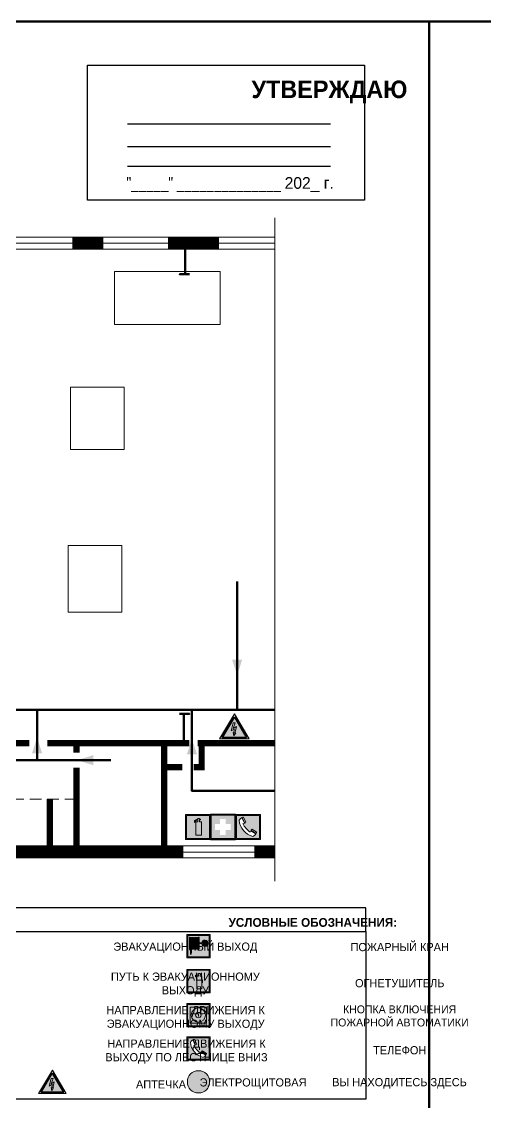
# Model space of a CAD drawing. Header units: millimetres. Extents: x 13114 to 67229, y 22859 to 38520.
# Drawn here: x 26164.4 to 26323.3, y 25880.7 to 26250.8 of the extents above; entities that cross this region are included whole.
import ezdxf

# ---------------------------------------------------------------- set-up
doc = ezdxf.new("R2010")
doc.units = ezdxf.units.MM
doc.linetypes.add('{ Wide Dash }', pattern=[12, 4, -2, 4, -2])
doc.layers.add('План_Штампы', color=7, linetype='Continuous')
doc.styles.add('обычный', font='arial.ttf')

# ---------------------------------------------------------------- blocks, each defined once
blk = doc.blocks.new('A$C3E6D3DDE')
at = {"lineweight": 5}
h = blk.add_hatch(color=40, dxfattribs=at)
h.paths.add_polyline_path([(24.1, 1.45), (16.46, -11.35), (31.74, -11.35)])
h.paths.add_polyline_path([(24.09, -0.46), (30.03, -10.41), (18.14, -10.41)], flags=16)
h.paths.add_polyline_path([(24.54, -3.08), (23.41, -6.02), (25.13, -5.01), (24.33, -8.5), (24.82, -8.27), (23.79, -9.86), (23.4, -8.04), (23.8, -8.43), (24.04, -6.29), (22.39, -7.25), (23.44, -3.08)], flags=0)
h = blk.add_hatch(color=256, dxfattribs=at)
h.paths.add_polyline_path([(24.37, 0.03, 0.567511), (23.82, 0.03), (17.59, -10.4, 0.582454), (17.86, -10.88), (30.32, -10.88, 0.582149), (30.6, -10.4)])
h.paths.add_polyline_path([(24.09, -0.46), (18.14, -10.41), (30.03, -10.41)], flags=16)
h.paths.add_polyline_path([(24.54, -3.08), (23.41, -6.02), (25.13, -5.01), (24.33, -8.5), (24.82, -8.27), (23.79, -9.86), (23.4, -8.04), (23.8, -8.43), (24.04, -6.29), (22.39, -7.25), (23.44, -3.08)], flags=0)
h = blk.add_hatch(color=40, dxfattribs=at)
h.paths.add_polyline_path([(24.09, -0.46), (18.14, -10.41), (30.03, -10.41)])
h.paths.add_polyline_path([(24.82, -8.27), (23.79, -9.86), (23.4, -8.04), (23.8, -8.43), (24.04, -6.29), (22.39, -7.25), (23.44, -3.08), (24.54, -3.08), (23.41, -6.02), (25.13, -5.01), (24.33, -8.5)], flags=16)
at = {"color": 40, "lineweight": 5}
for p, q in [((16.46, -11.35), (24.1, 1.45)), ((24.1, 1.45), (31.74, -11.35))]:
    blk.add_line(p, q, dxfattribs=at)
at = {"lineweight": 5}
for p, q in [((17.59, -10.4), (23.82, 0.03)), ((24.37, 0.03), (30.6, -10.4)), ((18.14, -10.41), (24.09, -0.46)), ((23.44, -3.08), (22.39, -7.25)), ((23.41, -6.02), (24.54, -3.08)), ((25.13, -5.01), (23.41, -6.02)), ((24.54, -3.08), (23.44, -3.08)), ((24.09, -0.46), (30.03, -10.41)), ((24.33, -8.5), (25.13, -5.01)), ((17.86, -10.88), (30.32, -10.88)), ((18.14, -10.41), (30.03, -10.41)), ((22.39, -7.25), (24.04, -6.29)), ((23.8, -8.43), (23.4, -8.04)), ((23.4, -8.04), (23.79, -9.86)), ((23.79, -9.86), (24.82, -8.27)), ((24.04, -6.29), (23.8, -8.43)), ((24.82, -8.27), (24.33, -8.5))]:
    blk.add_line(p, q, dxfattribs=at)
at = {"color": 50, "lineweight": 5}
blk.add_line((31.74, -11.35), (16.46, -11.35), dxfattribs=at)
blk = doc.blocks.new('A$C37112FD5')
at = {"true_color": 0xf5f5ff}
h = blk.add_hatch(color=7, dxfattribs=at)
h.dxf.hatch_style = 1
h.paths.add_polyline_path([(12.8, -7.4), (0, -7.4), (0, -20.2), (12.8, -20.2)])
h.paths.add_polyline_path([(12.29, -7.91), (12.29, -19.69), (0.51, -19.69), (0.51, -7.91)], flags=16)
h.paths.add_polyline_path([(4.98, -9.04, -0.42597), (5.17, -9.22), (5.17, -12.25), (5.17, -15.29, -0.432244), (4.98, -15.47), (4.83, -15.47, -0.42597), (4.64, -15.29), (4.64, -12.25), (4.64, -9.22, -0.432244), (4.83, -9.04)], flags=0)
h.paths.add_polyline_path([(4.28, -9.22), (4.28, -12.25), (4.28, -15.29, -0.432244), (4.09, -15.47), (3.94, -15.47, -0.42597), (3.75, -15.29), (3.75, -12.25), (3.75, -9.22, -0.432244), (3.94, -9.04), (4.09, -9.04, -0.42597)], flags=0)
h.paths.add_polyline_path([(5.72, -9.04), (5.87, -9.04, -0.42597), (6.06, -9.22), (6.06, -12.25), (6.06, -15.29, -0.432244), (5.87, -15.47), (5.72, -15.47, -0.42597), (5.53, -15.29), (5.53, -12.25), (5.53, -9.22, -0.432244)], flags=0)
h.paths.add_polyline_path([(6.42, -8.9), (6.5, -8.9, -0.42597), (6.69, -9.08), (6.69, -12.03), (8.21, -12.03, -15.824349), (8.21, -12.47), (6.69, -12.47), (6.69, -15.42, -0.432244), (6.5, -15.6), (6.42, -15.6)], flags=0)
h.paths.add_polyline_path([(3.39, -9.22), (3.39, -12.25), (3.39, -15.29, -0.432244), (3.2, -15.47), (3.05, -15.47, -0.42597), (2.85, -15.29), (2.85, -12.25), (2.85, -9.22, -0.432244), (3.05, -9.04), (3.2, -9.04, -0.42597)], flags=0)
h.paths.add_polyline_path([(2.5, -9.22), (2.5, -16.71), (1.96, -16.71), (1.96, -9.22, -0.432244), (2.15, -9.04), (2.31, -9.04, -0.42597)], flags=0)
h.paths.add_polyline_path([(1.61, -8.9), (1.61, -15.6), (1.57, -15.6, -0.42597), (1.37, -15.42), (1.37, -12.03), (1.37, -9.09, -0.432244), (1.57, -8.9)], flags=0)
h.paths.add_polyline_path([(9.76, -10.81), (9.76, -12.03), (8.49, -12.03, -0.336371)], flags=0)
h.paths.add_polyline_path([(8.49, -12.47), (9.76, -12.47), (9.76, -13.7, -0.336371)], flags=0)
h.paths.add_polyline_path([(10.11, -10.81, -0.336371), (11.38, -12.03), (10.11, -12.03)], flags=0)
h.paths.add_polyline_path([(10.11, -12.47), (11.38, -12.47, -0.336371), (10.11, -13.7)], flags=0)
h.paths.add_polyline_path([(2.5, -16.84), (2.5, -17.05), (1.97, -17.05), (1.97, -16.84)], flags=0)
h.paths.add_polyline_path([(2.5, -17.24, -0.033778), (2.24, -18.6, -0.033778), (1.97, -17.24)], flags=0)
h = blk.add_hatch(color=242)
h.dxf.hatch_style = 1
h.paths.add_polyline_path([(12.29, -7.91), (0.51, -7.91), (0.51, -19.69), (12.29, -19.69)])
h.paths.add_polyline_path([(6.42, -15.6), (6.42, -8.9), (6.5, -8.9, -0.42597), (6.69, -9.08), (6.69, -12.03), (8.21, -12.03, -15.824349), (8.21, -12.47), (6.69, -12.47), (6.69, -15.42, -0.432244), (6.5, -15.6)], flags=16)
h.paths.add_polyline_path([(5.87, -15.47), (5.72, -15.47, -0.42597), (5.53, -15.29), (5.53, -12.25), (5.53, -9.22, -0.432244), (5.72, -9.04), (5.87, -9.04, -0.42597), (6.06, -9.22), (6.06, -12.25), (6.06, -15.29, -0.432244)], flags=16)
h.paths.add_polyline_path([(4.98, -15.47), (4.83, -15.47, -0.42597), (4.64, -15.29), (4.64, -12.25), (4.64, -9.22, -0.432244), (4.83, -9.04), (4.98, -9.04, -0.42597), (5.17, -9.22), (5.17, -12.25), (5.17, -15.29, -0.432244)], flags=16)
h.paths.add_polyline_path([(4.09, -15.47), (3.94, -15.47, -0.42597), (3.75, -15.29), (3.75, -12.25), (3.75, -9.22, -0.432244), (3.94, -9.04), (4.09, -9.04, -0.42597), (4.28, -9.22), (4.28, -12.25), (4.28, -15.29, -0.432244)], flags=16)
h.paths.add_polyline_path([(3.2, -15.47), (3.05, -15.47, -0.42597), (2.85, -15.29), (2.85, -12.25), (2.85, -9.22, -0.432244), (3.05, -9.04), (3.2, -9.04, -0.42597), (3.39, -9.22), (3.39, -12.25), (3.39, -15.29, -0.432244)], flags=16)
h.paths.add_polyline_path([(2.5, -17.05), (1.97, -17.05), (1.97, -16.84), (2.5, -16.84)], flags=16)
h.paths.add_polyline_path([(2.5, -17.24, -0.033778), (2.24, -18.6, -0.033778), (1.97, -17.24)], flags=16)
h.paths.add_polyline_path([(2.5, -16.71), (1.96, -16.71), (1.96, -9.22, -0.432244), (2.15, -9.04), (2.31, -9.04, -0.42597), (2.5, -9.22)], flags=16)
h.paths.add_polyline_path([(1.61, -15.6), (1.57, -15.6, -0.42597), (1.37, -15.42), (1.37, -12.03), (1.37, -9.09, -0.432244), (1.57, -8.9), (1.61, -8.9)], flags=16)
h.paths.add_polyline_path([(8.49, -12.47), (9.76, -12.47), (9.76, -13.7, -0.336371)], flags=0)
h.paths.add_polyline_path([(10.11, -13.7), (10.11, -12.47), (11.38, -12.47, -0.336371)], flags=0)
h.paths.add_polyline_path([(8.49, -12.03, -0.336371), (9.76, -10.81), (9.76, -12.03)], flags=0)
h.paths.add_polyline_path([(10.11, -12.03), (10.11, -10.81, -0.336371), (11.38, -12.03)], flags=0)
h = blk.add_hatch(color=7, dxfattribs=at)
h.dxf.hatch_style = 1
h.paths.add_polyline_path([(1.61, -8.9), (1.57, -8.9, 0.432244), (1.37, -9.09), (1.37, -12.03), (1.37, -15.42, 0.42597), (1.57, -15.6), (1.61, -15.6)])
h.paths.add_polyline_path([(2.5, -9.22, 0.42597), (2.31, -9.04), (2.15, -9.04, 0.432244), (1.96, -9.22), (1.96, -16.71), (2.5, -16.71)])
h.paths.add_polyline_path([(2.5, -16.84), (1.97, -16.84), (1.97, -17.05), (2.5, -17.05)])
h.paths.add_polyline_path([(2.5, -17.24), (1.97, -17.24, 0.033778), (2.24, -18.6, 0.033778)])
h.paths.add_polyline_path([(3.39, -12.25), (3.39, -9.22, 0.42597), (3.2, -9.04), (3.05, -9.04, 0.432244), (2.85, -9.22), (2.85, -12.25), (2.85, -15.29, 0.42597), (3.05, -15.47), (3.2, -15.47, 0.432244), (3.39, -15.29)])
h.paths.add_polyline_path([(4.28, -12.25), (4.28, -9.22, 0.42597), (4.09, -9.04), (3.94, -9.04, 0.432244), (3.75, -9.22), (3.75, -12.25), (3.75, -15.29, 0.42597), (3.94, -15.47), (4.09, -15.47, 0.432244), (4.28, -15.29)])
h.paths.add_polyline_path([(5.17, -12.25), (5.17, -9.22, 0.42597), (4.98, -9.04), (4.83, -9.04, 0.432244), (4.64, -9.22), (4.64, -12.25), (4.64, -15.29, 0.42597), (4.83, -15.47), (4.98, -15.47, 0.432244), (5.17, -15.29)])
h.paths.add_polyline_path([(6.06, -12.25), (6.06, -9.22, 0.42597), (5.87, -9.04), (5.72, -9.04, 0.432244), (5.53, -9.22), (5.53, -12.25), (5.53, -15.29, 0.42597), (5.72, -15.47), (5.87, -15.47, 0.432244), (6.06, -15.29)])
h.paths.add_polyline_path([(6.69, -12.47), (8.21, -12.47, 15.824349), (8.21, -12.03), (6.69, -12.03), (6.69, -9.08, 0.42597), (6.5, -8.9), (6.42, -8.9), (6.42, -15.6), (6.5, -15.6, 0.432244), (6.69, -15.42)])
h.paths.add_polyline_path([(8.49, -12.47), (9.76, -12.47), (9.76, -13.7, -0.336371)], flags=16)
h.paths.add_polyline_path([(8.49, -12.03, -0.336371), (9.76, -10.81), (9.76, -12.03)], flags=16)
h.paths.add_polyline_path([(10.11, -12.47), (11.38, -12.47, -0.336371), (10.11, -13.7)], flags=16)
h.paths.add_polyline_path([(10.11, -12.03), (10.11, -10.81, -0.336371), (11.38, -12.03)], flags=16)
h = blk.add_hatch(color=242)
h.dxf.hatch_style = 1
h.paths.add_polyline_path([(9.76, -10.81, 0.336371), (8.49, -12.03), (9.76, -12.03)])
h.paths.add_polyline_path([(10.11, -10.81), (10.11, -12.03), (11.38, -12.03, 0.336371)])
h.paths.add_polyline_path([(11.38, -12.47), (10.11, -12.47), (10.11, -13.7, 0.336371)])
h.paths.add_polyline_path([(9.76, -12.47), (8.49, -12.47, 0.336371), (9.76, -13.7)])
at = {"color": 242, "lineweight": 5}
for p, q in [((0, -20.2), (0, -7.4)), ((0, -7.4), (12.8, -7.4)), ((1.37, -12.03), (1.37, -9.08)), ((1.57, -8.9), (1.61, -8.9)), ((1.61, -8.9), (1.61, -15.6)), ((1.96, -16.71), (1.96, -9.22)), ((2.15, -9.04), (2.31, -9.04)), ((2.5, -16.71), (2.5, -9.22)), ((2.85, -12.25), (2.85, -9.22)), ((3.05, -9.04), (3.2, -9.04)), ((3.39, -12.25), (3.39, -9.22)), ((3.75, -12.25), (3.75, -9.22)), ((3.94, -9.04), (4.09, -9.04)), ((4.28, -12.25), (4.28, -9.22)), ((4.64, -12.25), (4.64, -9.22)), ((4.83, -9.04), (4.98, -9.04)), ((5.17, -12.25), (5.17, -9.22)), ((5.53, -12.25), (5.53, -9.22)), ((5.72, -9.04), (5.87, -9.04)), ((6.06, -12.25), (6.06, -9.22)), ((6.42, -8.9), (6.42, -15.6)), ((6.5, -8.9), (6.42, -8.9)), ((6.69, -12.03), (6.69, -9.08)), ((9.76, -10.81), (9.76, -12.03)), ((10.11, -10.81), (10.11, -12.03)), ((12.8, -20.2), (12.8, -7.4)), ((1.37, -12.03), (1.37, -15.42)), ((1.57, -15.6), (1.61, -15.6)), ((1.96, -16.71), (2.5, -16.71)), ((1.97, -16.84), (2.5, -16.84)), ((1.97, -17.05), (1.97, -16.84)), ((2.5, -17.05), (1.97, -17.05)), ((1.97, -17.24), (2.5, -17.24)), ((2.5, -16.84), (2.5, -17.05)), ((2.85, -12.25), (2.85, -15.29)), ((3.05, -15.47), (3.2, -15.47)), ((3.39, -12.25), (3.39, -15.29)), ((3.75, -12.25), (3.75, -15.29)), ((3.94, -15.47), (4.09, -15.47)), ((4.28, -12.25), (4.28, -15.29)), ((4.64, -12.25), (4.64, -15.29)), ((4.83, -15.47), (4.98, -15.47)), ((5.17, -12.25), (5.17, -15.29)), ((5.53, -12.25), (5.53, -15.29)), ((5.72, -15.47), (5.87, -15.47)), ((6.06, -12.25), (6.06, -15.29)), ((6.42, -15.6), (6.5, -15.6)), ((8.21, -12.03), (6.69, -12.03)), ((8.21, -12.47), (6.69, -12.47)), ((6.69, -12.47), (6.69, -15.42)), ((9.76, -12.03), (8.49, -12.03)), ((9.76, -12.47), (8.49, -12.47)), ((9.76, -12.47), (9.76, -13.7)), ((11.38, -12.03), (10.11, -12.03)), ((11.38, -12.47), (10.11, -12.47)), ((10.11, -12.47), (10.11, -13.7)), ((0, -20.2), (12.8, -20.2))]:
    blk.add_line(p, q, dxfattribs=at)
blk.add_lwpolyline([(0.51, -7.91), (12.29, -7.91), (12.29, -19.69), (0.51, -19.69)], close=True, dxfattribs=at)
for centre, radius, start, end in [((1.56, -9.09), 0.182, 87.10267, 180.60715), ((2.15, -9.22), 0.182, 87.10267, 180.60715), ((2.32, -9.22), 0.182, 359.39285, 92.89733), ((3.04, -9.22), 0.182, 87.10267, 180.60715), ((3.21, -9.22), 0.182, 359.39285, 92.89733), ((3.93, -9.22), 0.182, 87.10267, 180.60715), ((4.1, -9.22), 0.182, 359.39285, 92.89733), ((4.82, -9.22), 0.182, 87.10267, 180.60715), ((4.99, -9.22), 0.182, 359.39285, 92.89733), ((5.71, -9.22), 0.182, 87.10267, 180.60715), ((5.88, -9.22), 0.182, 359.39285, 92.89733), ((6.51, -9.09), 0.182, 359.39285, 92.89733), ((9.93, -12.25), 1.74, 187.23185, 172.76815), ((9.93, -12.25), 1.46, 96.99266, 171.35851), ((9.93, -12.25), 1.46, 8.64149, 83.00734), ((1.56, -15.42), 0.182, 179.39285, 272.89733), ((12.17, -15.98), 10.27, 187.04098, 194.7793), ((-7.7, -15.98), 10.27, 345.2207, 352.95902), ((3.04, -15.29), 0.182, 179.39285, 272.89733), ((3.21, -15.29), 0.182, 267.10267, 0.60715), ((3.93, -15.29), 0.182, 179.39285, 272.89733), ((4.1, -15.29), 0.182, 267.10267, 0.60715), ((4.82, -15.29), 0.182, 179.39285, 272.89733), ((4.99, -15.29), 0.182, 267.10267, 0.60715), ((5.71, -15.29), 0.182, 179.39285, 272.89733), ((5.88, -15.29), 0.182, 267.10267, 0.60715), ((6.51, -15.42), 0.182, 267.10267, 0.60715), ((9.93, -12.25), 1.46, 188.64149, 263.00734), ((9.93, -12.25), 1.46, 276.99266, 351.35851)]:
    blk.add_arc(centre, radius, start, end, dxfattribs=at)
blk = doc.blocks.new('A$C7B8C2D5B')
at = {"lineweight": 0}
h = blk.add_hatch(color=5, dxfattribs=at)
h.dxf.hatch_style = 1
h.paths.add_polyline_path([(1.4, -3.02, 1), (-2.11, -3.02, 1)])
at = {"color": 5, "lineweight": 0}
blk.add_circle((-0.36, -3.02), 1.75, dxfattribs=at)
blk = doc.blocks.new('A$C456E1F9C')
at = {"lineweight": 5}
h = blk.add_hatch(color=242, dxfattribs=at)
h.paths.add_polyline_path([(0.51, -1.47), (0.51, -13.26), (12.29, -13.26), (12.29, -1.47)])
h.paths.add_polyline_path([(5.42, -4.95, -0.254479), (4.78, -5.4), (3.52, -2.53, -0.209735), (4.23, -2.4)], flags=16)
h.paths.add_polyline_path([(8.53, -8.6), (10.87, -10.17), (10.54, -10.76), (8.03, -9.13, -0.192251)], flags=16)
h.paths.add_polyline_path([(4.61, -5.49, 0.005518), (3.87, -5.72, 0.128647), (7.49, -10.01, 0.00809), (7.83, -9.33), (10.47, -10.97, -0.16736), (8.99, -12.25, -0.327862), (1.95, -3.95, -0.166952), (3.36, -2.62)], flags=16)
at = {"color": 242, "lineweight": 5}
for p, q in [((0, -13.77), (0, -0.97)), ((12.8, -0.97), (0, -0.97)), ((4.61, -5.49), (3.36, -2.62)), ((3.52, -2.53), (4.78, -5.4)), ((4.23, -2.4), (5.42, -4.95)), ((12.8, -13.77), (12.8, -0.97)), ((7.83, -9.33), (10.47, -10.97)), ((8.03, -9.13), (10.54, -10.76)), ((10.81, -10.12), (8.53, -8.6)), ((10.54, -10.76), (10.8, -10.3)), ((10.8, -10.3), (10.81, -10.12)), ((0, -13.77), (12.8, -13.77))]:
    blk.add_line(p, q, dxfattribs=at)
blk.add_lwpolyline([(0.51, -1.47), (12.29, -1.47), (12.29, -13.26), (0.51, -13.26)], close=True, dxfattribs=at)
for centre, radius, start, end in [((4.59, -5.34), 2.99, 114.2845, 152.1974), ((11.12, -3.31), 9.19, 183.9915, 256.6009), ((4.02, -3.27), 0.891, 76.3284, 123.7092), ((14.98, -39.1), 35.17, 107.1487, 108.4135), ((4.68, -4.59), 0.824, 276.9621, 334.0723), ((13.86, -0.94), 11.08, 205.5536, 234.8762), ((-13.31, 0.8), 23.44, 332.5487, 334.4027), ((8.94, -9.5), 0.989, 114.4092, 157.9388), ((7.87, -9.46), 3, 291.9291, 329.9329)]:
    blk.add_arc(centre, radius, start, end, dxfattribs=at)
blk = doc.blocks.new('A$C54414219')
at = {"true_color": 0xffffff}
h = blk.add_hatch(color=7, dxfattribs=at)
h.paths.add_polyline_path([(2.39, -9.45), (2.39, -18.3), (11.23, -18.3), (11.23, -9.45)], flags=0)
h.paths.add_polyline_path([(10.71, -13.87, -1), (2.92, -13.87, -1)], flags=0)
h.paths.add_polyline_path([(8.3, -13.87, -1), (5.33, -13.87, -1)], flags=0)
h.paths.add_polyline_path([(0.41, -7.47), (0.41, -20.27), (13.21, -20.27), (13.21, -7.47)])
h.paths.add_polyline_path([(0.92, -19.77), (12.71, -19.77), (12.71, -7.98), (0.92, -7.98)], flags=16)
h.paths.add_polyline_path([(11.23, -9.45), (11.23, -18.3), (2.39, -18.3), (2.39, -9.45)], flags=0)
at = {"lineweight": 5}
h = blk.add_hatch(color=242, dxfattribs=at)
h.paths.add_polyline_path([(12.71, -7.98), (0.92, -7.98), (0.92, -19.77), (12.71, -19.77)])
h.paths.add_polyline_path([(11.23, -18.3), (2.39, -18.3), (2.39, -9.45), (11.23, -9.45)], flags=16)
h.paths.add_polyline_path([(10.71, -13.87, -1), (2.92, -13.87, -1)], flags=0)
h.paths.add_polyline_path([(8.3, -13.87, -1), (5.33, -13.87, -1)], flags=0)
at = {"true_color": 0xffffff}
h = blk.add_hatch(color=7, dxfattribs=at)
h.paths.add_polyline_path([(2.39, -9.45), (2.39, -18.3), (11.23, -18.3), (11.23, -9.45)])
h.paths.add_polyline_path([(10.71, -13.87, -1), (2.92, -13.87, -1)], flags=16)
h.paths.add_polyline_path([(8.3, -13.87, -1), (5.33, -13.87, -1)], flags=0)
at = {"lineweight": 5}
h = blk.add_hatch(color=242, dxfattribs=at)
h.paths.add_polyline_path([(2.92, -13.87, 1), (10.71, -13.87, 1)])
h.paths.add_polyline_path([(8.3, -13.87, -1), (5.33, -13.87, -1)], flags=16)
at = {"color": 242, "lineweight": 5}
for p, q in [((0.41, -20.27), (0.41, -7.47)), ((0.41, -7.47), (13.21, -7.47)), ((0.41, -7.47), (13.21, -7.47)), ((13.21, -20.27), (13.21, -7.47)), ((0.41, -20.27), (13.21, -20.27))]:
    blk.add_line(p, q, dxfattribs=at)
for points in [[(0.92, -7.98), (12.71, -7.98), (12.71, -19.77), (0.92, -19.77)], [(2.39, -9.45), (11.23, -9.45), (11.23, -18.3), (2.39, -18.3)]]:
    blk.add_lwpolyline(points, close=True, dxfattribs=at)
for radius in [3.89, 1.49]:
    blk.add_circle((6.81, -13.87), radius, dxfattribs=at)
blk = doc.blocks.new('A$C3AD82952')
at = {"true_color": 0xf5f5ff}
h = blk.add_hatch(color=7, dxfattribs=at)
h.dxf.hatch_style = 1
h.paths.add_polyline_path([(8.21, 8.73, 0.414214), (7.89, 9.05), (7.22, 9.05), (7.22, 9.92), (7.59, 9.92, 1), (7.57, 10.36), (7.22, 10.36), (7.22, 10.6), (6.43, 10.6), (6.43, 10.36), (6.01, 10.36), (4.74, 9.59), (4.74, 8.69), (4.98, 8.73), (4.98, 9.26), (6.12, 9.91), (6.43, 9.91), (6.43, 9.05), (5.76, 9.05, 0.414214), (5.44, 8.73), (5.44, 2.2), (8.21, 2.2)], flags=0)
h.paths.add_polyline_path([(12.8, 12.8), (0, 12.8), (0, 0), (12.8, 0)])
h.paths.add_polyline_path([(0.51, 12.29), (12.29, 12.29), (12.29, 0.51), (0.51, 0.51)], flags=16)
h.paths.add_polyline_path([(4.74, 9.59), (6.01, 10.36), (6.43, 10.36), (6.43, 10.6), (7.22, 10.6), (7.22, 10.36), (7.59, 10.36, -0.94586), (7.59, 9.92), (7.22, 9.92), (7.22, 9.05), (7.89, 9.05, -0.414214), (8.21, 8.73), (8.21, 2.2), (5.44, 2.2), (5.44, 8.73, -0.414214), (5.76, 9.05), (6.43, 9.05), (6.43, 9.91), (6.12, 9.91), (4.98, 9.26), (4.98, 8.73), (4.74, 8.69)], flags=0)
h = blk.add_hatch(color=242)
h.dxf.hatch_style = 1
h.paths.add_polyline_path([(12.29, 12.29), (0.51, 12.29), (0.51, 0.51), (12.29, 0.51)])
h.paths.add_polyline_path([(4.74, 8.69), (4.74, 9.59), (6.01, 10.36), (6.43, 10.36), (6.43, 10.6), (7.22, 10.6), (7.22, 10.36), (7.59, 10.36, -0.94586), (7.59, 9.92), (7.22, 9.92), (7.22, 9.05), (7.89, 9.05, -0.414214), (8.21, 8.73), (8.21, 2.2), (5.44, 2.2), (5.44, 8.73, -0.414214), (5.76, 9.05), (6.43, 9.05), (6.43, 9.91), (6.12, 9.91), (4.98, 9.26), (4.98, 8.73)], flags=16)
h = blk.add_hatch(color=7, dxfattribs=at)
h.dxf.hatch_style = 1
h.paths.add_polyline_path([(8.21, 8.73, 0.414214), (7.89, 9.05), (7.22, 9.05), (7.22, 9.92), (7.59, 9.92, 1), (7.57, 10.36), (7.22, 10.36), (7.22, 10.6), (6.43, 10.6), (6.43, 10.36), (6.01, 10.36), (4.74, 9.59), (4.74, 8.69), (4.98, 8.73), (4.98, 9.26), (6.12, 9.91), (6.43, 9.91), (6.43, 9.05), (5.76, 9.05, 0.414214), (5.44, 8.73), (5.44, 2.2), (8.21, 2.2)])
at = {"color": 242, "lineweight": 5}
for p, q in [((0, 0), (0, 12.8)), ((0, 12.8), (12.8, 12.8)), ((12.8, 0), (12.8, 12.8)), ((6.01, 10.36), (4.74, 9.59)), ((4.74, 9.59), (4.74, 8.69)), ((4.74, 8.69), (4.98, 8.73)), ((4.98, 9.26), (6.12, 9.91)), ((4.98, 8.73), (4.98, 9.26)), ((5.44, 2.2), (5.44, 8.73)), ((5.76, 9.05), (6.43, 9.05)), ((6.01, 10.36), (6.43, 10.36)), ((6.12, 9.91), (6.43, 9.91)), ((7.22, 10.6), (6.43, 10.6)), ((6.43, 10.6), (6.43, 10.36)), ((6.43, 9.91), (6.43, 9.05)), ((7.22, 10.36), (7.22, 10.6)), ((7.59, 10.36), (7.22, 10.36)), ((7.22, 9.05), (7.22, 9.92)), ((7.59, 9.92), (7.22, 9.92)), ((7.89, 9.05), (7.22, 9.05)), ((8.21, 2.2), (8.21, 8.73)), ((0, 0), (12.8, 0)), ((5.44, 2.2), (8.21, 2.2))]:
    blk.add_line(p, q, dxfattribs=at)
blk.add_lwpolyline([(0.51, 12.29), (12.29, 12.29), (12.29, 0.51), (0.51, 0.51)], close=True, dxfattribs=at)
for centre, radius, start, end in [((5.76, 8.73), 0.32, 90, 180), ((7.58, 10.14), 0.223, 273.1875, 86.8125), ((7.89, 8.73), 0.32, 0, 90)]:
    blk.add_arc(centre, radius, start, end, dxfattribs=at)
blk = doc.blocks.new('A$C18900ED3')
h = blk.add_hatch(color=126)
h.paths.add_polyline_path([(-0.18, -0.18), (-7.02, -0.18), (-7.02, -7.02), (-0.18, -7.02)])
h.paths.add_polyline_path([(-5.89, -4.46), (-5.89, -2.77), (-4.46, -2.77), (-4.46, -1.31), (-2.77, -1.31), (-2.77, -2.77), (-1.33, -2.77), (-1.33, -4.46), (-2.77, -4.46), (-2.77, -5.89), (-4.46, -5.89), (-4.46, -4.46)], flags=16)
at = {"color": 126}
for p, q in [((-7.2, 0), (-7.2, -7.2)), ((0, 0), (-7.2, 0)), ((0, -7.2), (0, 0)), ((-7.02, -7.02), (-7.02, -0.18)), ((-7.02, -0.18), (-0.18, -0.18)), ((-0.18, -0.18), (-0.18, -7.02)), ((-7.2, -7.2), (0, -7.2)), ((-0.18, -7.02), (-7.02, -7.02))]:
    blk.add_line(p, q, dxfattribs=at)

msp = doc.modelspace()

# ---------------------------------------------------------------- linework, layer by layer
at = {"color": 6, "lineweight": 100}
for points in [[(25703.99, 25855.78), (26303.99, 25855.78), (26303.99, 26250.78), (25703.99, 26250.78)], [(26303.99, 25855.78), (26903.99, 25855.78), (26903.99, 26250.78), (26303.99, 26250.78)]]:
    msp.add_lwpolyline(points, close=True, dxfattribs=at)
for points in [[(26186.93, 26235.84), (26281.93, 26235.84), (26281.93, 26189.63), (26186.93, 26189.63)], [(26138.6, 25939.21), (26282.37, 25939.21), (26282.37, 25947.26), (26138.6, 25947.26)], [(26138.6, 25939.21), (26282.37, 25939.21), (26282.37, 25881.81), (26138.6, 25881.81)]]:
    msp.add_lwpolyline(points, close=True)
for points in [[(26200.68, 26215.79), (26270.21, 26215.79)], [(26200.68, 26208.03), (26270.21, 26208.03)], [(26200.68, 26201.24), (26270.21, 26201.24)]]:
    msp.add_lwpolyline(points)
at = {"lineweight": 0}
for points in [[(26251.19, 25956.37), (26251.19, 26183.59)], [(26251.19, 26176.94), (25750.7, 26176.94)], [(26251.19, 26174.89), (25750.7, 26174.89)], [(26251.19, 26172.91), (25750.7, 26172.91)], [(26251.19, 25968.49), (25961.72, 25968.49)], [(26251.19, 25966.39), (25961.72, 25966.39)], [(26251.19, 25964.38), (25961.84, 25964.38)]]:
    msp.add_lwpolyline(points, dxfattribs=at)
for points, const_width in [([(26192.38, 26174.89), (26181.8, 26174.89)], 4.28), ([(26232, 26174.89), (26214.53, 26174.89)], 4.28), ([(26167.02, 26003.67), (26142.85, 26003.67)], 2.14), ([(26221.81, 26003.67), (26173.24, 26003.67)], 2.14), ([(26183.16, 26003.67), (26183.16, 26000.4)], 2.14), ([(26219.44, 25995.5), (26213.2, 25995.5), (26213.2, 26003.67), (26213.2, 25966), (26213.2, 26003.67)], 2.14), ([(26226.09, 26003.67), (26226.09, 25995.5), (26223.34, 25995.5)], 2.14), ([(26251.19, 26003.67), (26224.69, 26003.67)], 2.14), ([(26183.16, 25995.32), (26183.16, 25967.32)], 2.14), ([(26174.04, 25967.06), (26174.04, 25984.51)], 2.14), ([(26043.69, 25966.39), (26219.78, 25966.39)], 4.28), ([(26244.17, 25966.39), (26251.19, 25966.39)], 4.28)]:
    msp.add_lwpolyline(points, dxfattribs=dict(at, const_width=const_width))
at = {"lineweight": 50}
for points in [[(26220.42, 26174.58), (26220.42, 26164.24), (26218.59, 26164.24), (26221.95, 26164.24)], [(26220.03, 26003.34), (26220.03, 26013.68), (26221.86, 26013.68), (26218.5, 26013.68)]]:
    msp.add_lwpolyline(points, dxfattribs=at)
at = {"lineweight": 0}
for points in [[(26232.44, 26147.08), (26196.23, 26147.08), (26196.23, 26165.18), (26232.44, 26165.18)], [(26199.57, 26104.21), (26181.18, 26104.21), (26181.18, 26125.65), (26199.57, 26125.65)], [(26198.73, 26048.53), (26180.35, 26048.53), (26180.35, 26071.36), (26198.73, 26071.36)]]:
    msp.add_lwpolyline(points, close=True, dxfattribs=at)
at = {"color": 126, "lineweight": 100, "true_color": 0x008754}
for points in [[(26238.25, 26015.13), (26238.25, 26059.09)], [(26251.19, 26015.13), (25796.76, 26015.13)], [(26195.01, 25997.85), (26169.67, 25997.85), (26169.67, 26015.13)], [(26222.73, 26015.13), (26222.73, 25987.32), (26251.19, 25987.32)], [(26169.67, 25997.85), (26152.54, 25997.85), (26152.54, 25975.94)]]:
    msp.add_lwpolyline(points, dxfattribs=at)
at = {"linetype": '{ Wide Dash }', "lineweight": 0}
msp.add_lwpolyline([(26183.16, 25984.51), (26155.4, 25984.51)], dxfattribs=at)
at = {"layer": 'План_Штампы', "color": 126, "true_color": 0x008754}
for points in [[(26236.5, 26032.33), (26239.98, 26032.32), (26238.26, 26026.97)], [(26171.43, 26000.23), (26167.95, 26000.24), (26169.68, 26005.59)], [(26224.49, 25999.84), (26221.01, 25999.85), (26222.73, 26005.19)], [(26188.93, 25999.61), (26188.92, 25996.12), (26183.57, 25997.85)]]:
    msp.add_solid(points, dxfattribs=at)

# ---------------------------------------------------------------- block references
for name, p, xscale, yscale, zscale in [('A$C3E6D3DDE', (26221.16, 26012.74), 0.669375, 0.669375, 0.669375), ('A$C3AD82952', (26220.5, 25970.74), 0.669375, 0.669375, 0.669375), ('A$C18900ED3', (26237.64, 25979.3), 1.189999999889173, 1.189999999889173, 1.189999999889173), ('A$C456E1F9C', (26237.64, 25979.95), 0.669375, 0.669375, 0.669375), ('A$C37112FD5', (26221.01, 25942.82), 0.6249984004534781, 0.6249984004534781, 0.6249984004534781), ('A$C3AD82952', (26221.01, 25918.21), 0.625, 0.625, 0.625), ('A$C54414219', (26220.7, 25919.23), 0.625, 0.625, 0.625), ('A$C456E1F9C', (26221.01, 25903.75), 0.625, 0.625, 0.625), ('A$C3E6D3DDE', (26159.85, 25890.8), 0.625, 0.625, 0.625), ('A$C7B8C2D5B', (26225.78, 25894.29), 2.177419353276491, 2.177419353276491, 2.177419353276491)]:
    msp.add_blockref(name, p, dxfattribs=dict(xscale=xscale, yscale=yscale, zscale=zscale))

# ---------------------------------------------------------------- texts
at = {"lineweight": 0, "attachment_point": 5, "style": 'обычный'}
for s, insert, char_height, width in [('\\pi-18,l18,t18;{\\fProxima Nova Rg|b1|i0|c204|p2;УТВЕРЖДАЮ\\H1.1997x; }', (26269.87, 26226.72), 6, 126.6484), ('{\\fArial Narrow|b0|i0|c204|p34;"_____" ______________ \\fProxima Nova Rg|b0|i0|c204|p2;202_ г. }', (26235.83, 26194.96), 4, 78.6503), ('{\\fProxima Nova Rg|b1|i0|c204|p2;УСЛОВНЫЕ ОБОЗНАЧЕНИЯ:\\H1.1997x; }', (26264.19, 25942.27), 3, 175.1736), ('\\pi-8.4,l8.4,t8.4;{\\fProxima Nova Rg|b0|i0|c204|p2;ЭВАКУАЦИОННЫЙ ВЫХОД\\H1.6404x; }', (26220.49, 25933.6), 2.8, 126.6484), ('\\pi-8.4,l8.4,t8.4;{\\fProxima Nova Rg|b0|i0|c204|p2;ПОЖАРНЫЙ КРАН\\H1.6404x; }', (26293.95, 25933.84), 2.8, 126.6484), ('\\pi-8.4,l8.4,t8.4;{\\fProxima Nova Rg|b0|i0|c204|p2;ПУТЬ К ЭВАКУАЦИОННОМУ \\PВЫХОДУ }', (26220.5, 25920.99), 2.8, 126.6484), ('\\pi-8.4,l8.4,t8.4;{\\fProxima Nova Rg|b0|i0|c204|p2;ОГНЕТУШИТЕЛЬ\\H1.1997x; }', (26293.97, 25921.48), 2.8, 126.6484), ('\\pi-8.4,l8.4,t8.4;{\\fProxima Nova Rg|b0|i0|c204|p2;НАПРАВЛЕНИЕ ДВИЖЕНИЯ К \\PЭВАКУАЦИОННОМУ ВЫХОДУ}', (26220.59, 25909.54), 2.8, 126.6484), ('\\pi-8.1,l8.1,t8.1;{\\fProxima Nova Rg|b0|i0|c204|p2;КНОПКА ВКЛЮЧЕНИЯ\\PПОЖАРНОЙ АВТОМАТИКИ}', (26293.92, 25910.26), 2.7, 126.6484), ('\\pi-8.4,l8.4,t8.4;{\\fProxima Nova Rg|b0|i0|c204|p2;НАПРАВЛЕНИЕ ДВИЖЕНИЯ К \\PВЫХОДУ ПО ЛЕСТНИЦЕ ВНИЗ}', (26220.88, 25898.06), 2.8, 126.6484), ('\\pi-8.4,l8.4,t8.4;{\\fProxima Nova Rg|b0|i0|c204|p2;ТЕЛЕФОН\\H1.1997x; }', (26293.96, 25898.51), 2.8, 126.6484), ('\\pi-8.4,l8.4,t8.4;{\\fProxima Nova Rg|b0|i0|c204|p2;АПТЕЧКА\\H1.1667x; }', (26212.15, 25886.84), 2.8, 126.6484), ('\\pi-8.4,l8.4,t8.4;{\\fProxima Nova Rg|b0|i0|c204|p2;ЭЛЕКТРОЩИТОВАЯ\\H1.1997x; }', (26243.68, 25887.11), 2.8, 126.6484), ('\\pi-8.4,l8.4,t8.4;{\\fProxima Nova Rg|b0|i0|c204|p2;ВЫ НАХОДИТЕСЬ ЗДЕСЬ\\H1.1997x; }', (26293.89, 25887.19), 2.8, 126.6484)]:
    msp.add_mtext(s, dxfattribs=dict(at, insert=insert, char_height=char_height, width=width))

doc.saveas('drawing.dxf')
